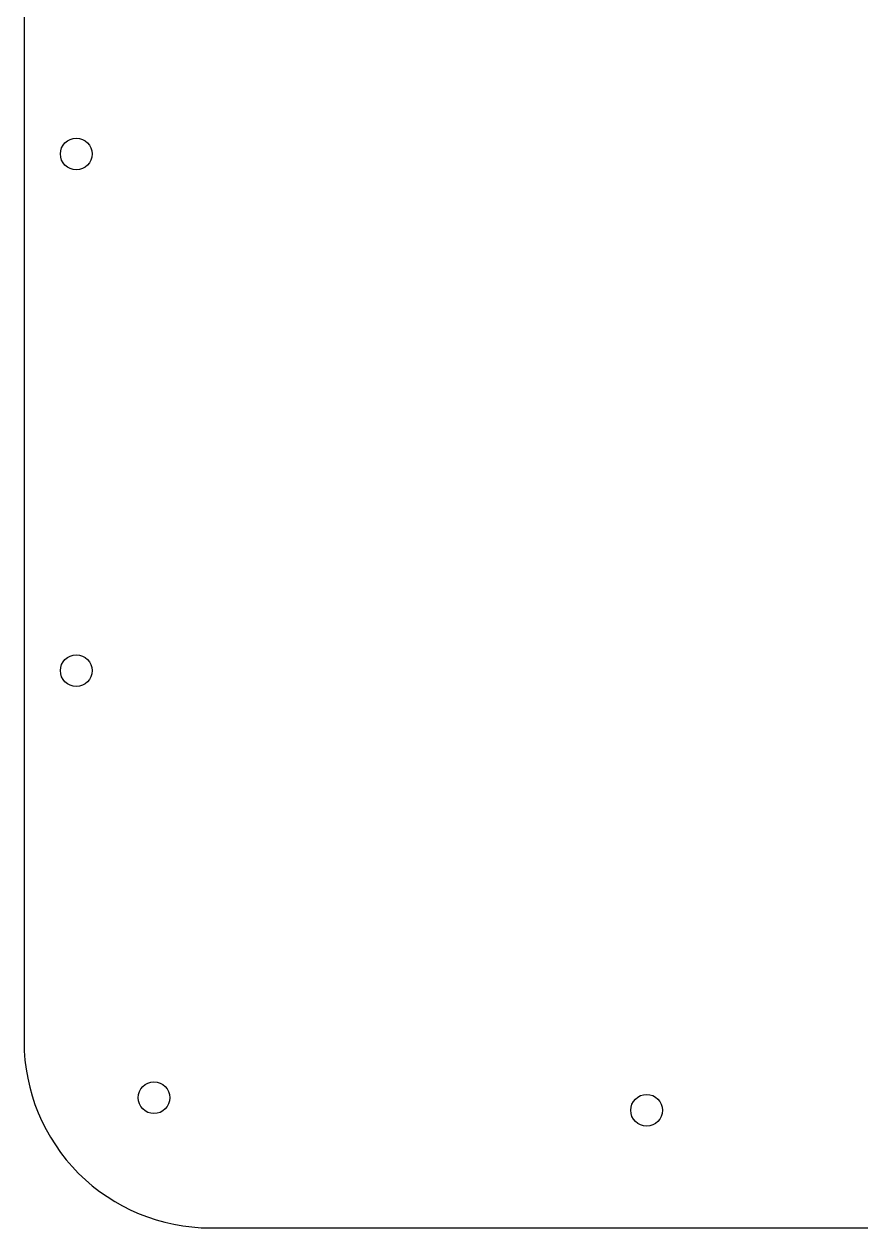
# Model space of a CAD drawing. Header units: millimetres. Extents: x -152 to 152, y -96 to 110.
# Drawn here: x -151.6 to -75, y -95.8 to 14.4 of the extents above; entities that cross this region are included whole.
import ezdxf

# ---------------------------------------------------------------- set-up
doc = ezdxf.new("R2010")
doc.units = ezdxf.units.MM
doc.layers.add('CUTOUTS', color=1, linetype='CONTINUOUS')
doc.layers.add('PERIMETER', color=5, linetype='CONTINUOUS')

msp = doc.modelspace()

# ---------------------------------------------------------------- linework, layer by layer
at = {"layer": 'CUTOUTS'}
for centre in [(-146.78, 2.53), (-146.78, -44.76), (-139.66, -83.86), (-94.58, -85)]:
    msp.add_circle(centre, 1.45, dxfattribs=at)
at = {"layer": 'PERIMETER'}
msp.add_lwpolyline([(80.95, 109.77), (-80.95, 109.77), (-80.95, 95.22, -0.414214), (-81.9, 94.27), (-85.95, 94.27, -0.414214), (-86.9, 95.22), (-86.9, 109.77), (-124.95, 109.77), (-124.95, 109.77), (-134.05, 109.77), (-134.05, 109.77), (-134.5, 109.77, 0.414214), (-151.55, 92.72), (-151.55, -78.72, 0.414214), (-134.5, -95.77), (134.5, -95.77, 0.414214)], format="xyb", dxfattribs=at)

doc.saveas('drawing.dxf')
